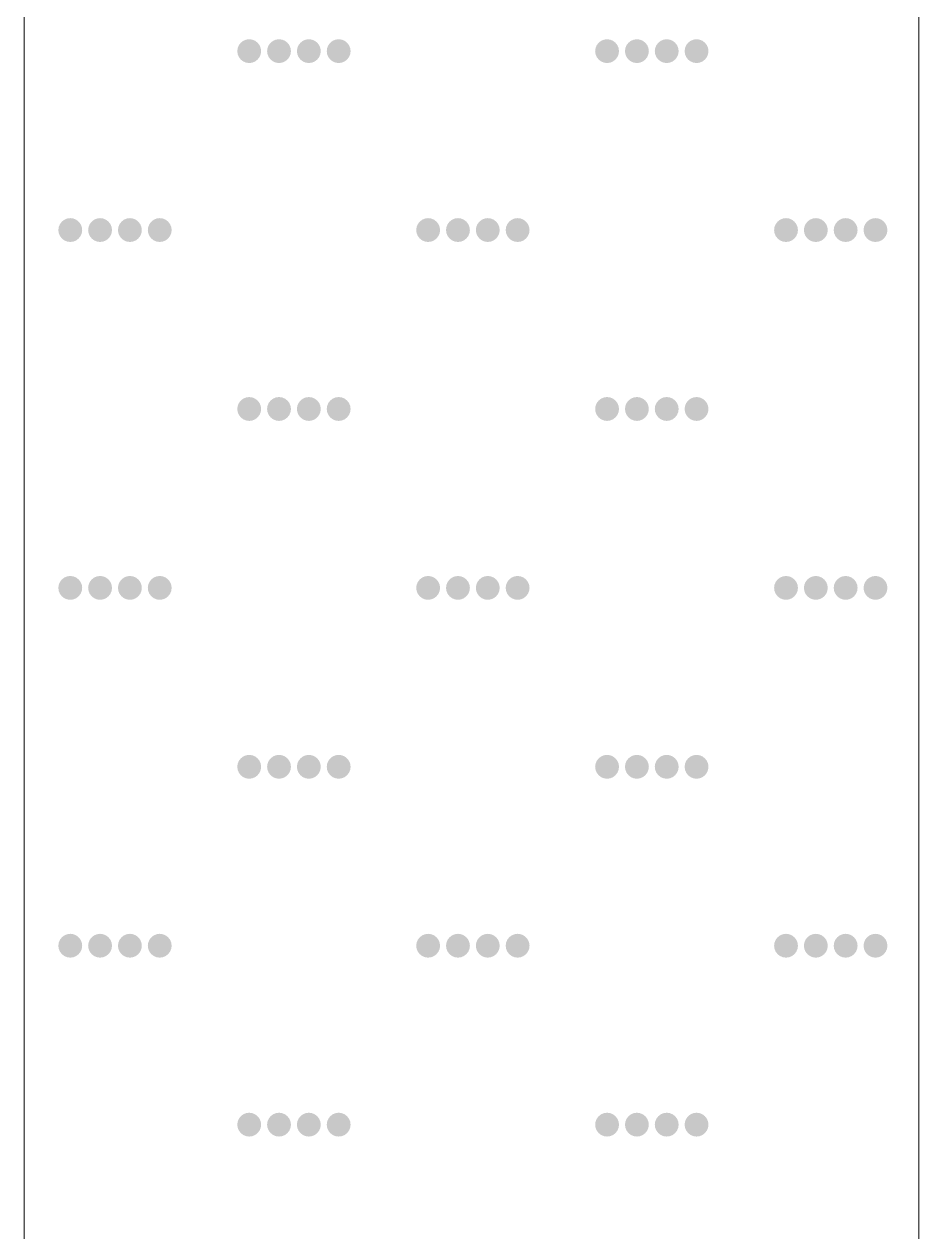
# Model space of a CAD drawing. Header units: inches. Extents: x -27 to 109, y -598 to 26.
# Drawn here: x 18.082 to 20.082, y -360.41 to -357.71 of the extents above; entities that cross this region are included whole.
import ezdxf

# ---------------------------------------------------------------- set-up
doc = ezdxf.new("R2010")
doc.units = ezdxf.units.IN
doc.header["$MEASUREMENT"] = 0
doc.layers.get('0').update_dxf_attribs({"lineweight": 0})

# ---------------------------------------------------------------- blocks, each defined once
blk = doc.blocks.new('lr_block_70')
at = {"true_color": 0x000000}
for points in [[(18.6105, -357.7776), (18.6114, -357.7707), (18.6105, -357.7638), (18.6078, -357.7573), (18.6035, -357.7519), (18.5981, -357.7476), (18.5917, -357.745), (18.5847, -357.744), (18.5778, -357.745), (18.5714, -357.7476), (18.5659, -357.7519), (18.5617, -357.7573), (18.559, -357.7638), (18.5581, -357.7707), (18.559, -357.7776), (18.5617, -357.784), (18.5659, -357.7895), (18.5714, -357.7937), (18.5778, -357.7964), (18.5847, -357.7973), (18.5917, -357.7964), (18.5981, -357.7937), (18.6035, -357.7895), (18.6078, -357.784)], [(18.6771, -357.7776), (18.6781, -357.7707), (18.6771, -357.7638), (18.6745, -357.7573), (18.6702, -357.7519), (18.6647, -357.7476), (18.6583, -357.745), (18.6514, -357.744), (18.6445, -357.745), (18.6381, -357.7476), (18.6326, -357.7519), (18.6283, -357.7573), (18.6257, -357.7638), (18.6247, -357.7707), (18.6257, -357.7776), (18.6283, -357.784), (18.6326, -357.7895), (18.6381, -357.7937), (18.6445, -357.7964), (18.6514, -357.7973), (18.6583, -357.7964), (18.6647, -357.7937), (18.6702, -357.7895), (18.6745, -357.784)], [(18.7438, -357.7776), (18.7447, -357.7707), (18.7438, -357.7638), (18.7411, -357.7573), (18.7369, -357.7519), (18.7314, -357.7476), (18.725, -357.745), (18.7181, -357.744), (18.7111, -357.745), (18.7047, -357.7476), (18.6993, -357.7519), (18.695, -357.7573), (18.6923, -357.7638), (18.6914, -357.7707), (18.6923, -357.7776), (18.695, -357.784), (18.6993, -357.7895), (18.7047, -357.7937), (18.7111, -357.7964), (18.7181, -357.7973), (18.725, -357.7964), (18.7314, -357.7937), (18.7369, -357.7895), (18.7411, -357.784)], [(18.8105, -357.7776), (18.8114, -357.7707), (18.8105, -357.7638), (18.8078, -357.7573), (18.8035, -357.7519), (18.7981, -357.7476), (18.7917, -357.745), (18.7847, -357.744), (18.7778, -357.745), (18.7714, -357.7476), (18.7659, -357.7519), (18.7617, -357.7573), (18.759, -357.7638), (18.7581, -357.7707), (18.759, -357.7776), (18.7617, -357.784), (18.7659, -357.7895), (18.7714, -357.7937), (18.7778, -357.7964), (18.7847, -357.7973), (18.7917, -357.7964), (18.7981, -357.7937), (18.8035, -357.7895), (18.8078, -357.784)], [(19.4105, -357.7776), (19.4114, -357.7707), (19.4105, -357.7638), (19.4078, -357.7573), (19.4035, -357.7519), (19.3981, -357.7476), (19.3917, -357.745), (19.3847, -357.744), (19.3778, -357.745), (19.3714, -357.7476), (19.3659, -357.7519), (19.3617, -357.7573), (19.359, -357.7638), (19.3581, -357.7707), (19.359, -357.7776), (19.3617, -357.784), (19.3659, -357.7895), (19.3714, -357.7937), (19.3778, -357.7964), (19.3847, -357.7973), (19.3917, -357.7964), (19.3981, -357.7937), (19.4035, -357.7895), (19.4078, -357.784)], [(19.4771, -357.7776), (19.4781, -357.7707), (19.4771, -357.7638), (19.4745, -357.7573), (19.4702, -357.7519), (19.4647, -357.7476), (19.4583, -357.745), (19.4514, -357.744), (19.4445, -357.745), (19.4381, -357.7476), (19.4326, -357.7519), (19.4283, -357.7573), (19.4257, -357.7638), (19.4247, -357.7707), (19.4257, -357.7776), (19.4283, -357.784), (19.4326, -357.7895), (19.4381, -357.7937), (19.4445, -357.7964), (19.4514, -357.7973), (19.4583, -357.7964), (19.4647, -357.7937), (19.4702, -357.7895), (19.4745, -357.784)], [(19.5438, -357.7776), (19.5447, -357.7707), (19.5438, -357.7638), (19.5411, -357.7573), (19.5369, -357.7519), (19.5314, -357.7476), (19.525, -357.745), (19.5181, -357.744), (19.5111, -357.745), (19.5047, -357.7476), (19.4993, -357.7519), (19.495, -357.7573), (19.4923, -357.7638), (19.4914, -357.7707), (19.4923, -357.7776), (19.495, -357.784), (19.4993, -357.7895), (19.5047, -357.7937), (19.5111, -357.7964), (19.5181, -357.7973), (19.525, -357.7964), (19.5314, -357.7937), (19.5369, -357.7895), (19.5411, -357.784)], [(19.6105, -357.7776), (19.6114, -357.7707), (19.6105, -357.7638), (19.6078, -357.7573), (19.6035, -357.7519), (19.5981, -357.7476), (19.5917, -357.745), (19.5847, -357.744), (19.5778, -357.745), (19.5714, -357.7476), (19.5659, -357.7519), (19.5617, -357.7573), (19.559, -357.7638), (19.5581, -357.7707), (19.559, -357.7776), (19.5617, -357.784), (19.5659, -357.7895), (19.5714, -357.7937), (19.5778, -357.7964), (19.5847, -357.7973), (19.5917, -357.7964), (19.5981, -357.7937), (19.6035, -357.7895), (19.6078, -357.784)], [(18.2105, -358.1776), (18.2114, -358.1707), (18.2105, -358.1637), (18.2078, -358.1574), (18.2035, -358.1519), (18.1981, -358.1476), (18.1917, -358.1449), (18.1847, -358.144), (18.1778, -358.1449), (18.1714, -358.1476), (18.1659, -358.1519), (18.1617, -358.1574), (18.159, -358.1637), (18.1581, -358.1707), (18.159, -358.1776), (18.1617, -358.184), (18.1659, -358.1895), (18.1714, -358.1938), (18.1778, -358.1964), (18.1847, -358.1973), (18.1917, -358.1964), (18.1981, -358.1938), (18.2035, -358.1895), (18.2078, -358.184)], [(18.2771, -358.1776), (18.2781, -358.1707), (18.2771, -358.1637), (18.2745, -358.1574), (18.2702, -358.1519), (18.2647, -358.1476), (18.2583, -358.1449), (18.2514, -358.144), (18.2445, -358.1449), (18.2381, -358.1476), (18.2326, -358.1519), (18.2283, -358.1574), (18.2257, -358.1637), (18.2247, -358.1707), (18.2257, -358.1776), (18.2283, -358.184), (18.2326, -358.1895), (18.2381, -358.1938), (18.2445, -358.1964), (18.2514, -358.1973), (18.2583, -358.1964), (18.2647, -358.1938), (18.2702, -358.1895), (18.2745, -358.184)], [(18.3438, -358.1776), (18.3447, -358.1707), (18.3438, -358.1637), (18.3411, -358.1574), (18.3369, -358.1519), (18.3314, -358.1476), (18.325, -358.1449), (18.3181, -358.144), (18.3111, -358.1449), (18.3047, -358.1476), (18.2993, -358.1519), (18.295, -358.1574), (18.2923, -358.1637), (18.2914, -358.1707), (18.2923, -358.1776), (18.295, -358.184), (18.2993, -358.1895), (18.3047, -358.1938), (18.3111, -358.1964), (18.3181, -358.1973), (18.325, -358.1964), (18.3314, -358.1938), (18.3369, -358.1895), (18.3411, -358.184)], [(18.4105, -358.1776), (18.4114, -358.1707), (18.4105, -358.1637), (18.4078, -358.1574), (18.4035, -358.1519), (18.3981, -358.1476), (18.3917, -358.1449), (18.3847, -358.144), (18.3778, -358.1449), (18.3714, -358.1476), (18.3659, -358.1519), (18.3617, -358.1574), (18.359, -358.1637), (18.3581, -358.1707), (18.359, -358.1776), (18.3617, -358.184), (18.3659, -358.1895), (18.3714, -358.1938), (18.3778, -358.1964), (18.3847, -358.1973), (18.3917, -358.1964), (18.3981, -358.1938), (18.4035, -358.1895), (18.4078, -358.184)], [(19.0105, -358.1776), (19.0114, -358.1707), (19.0105, -358.1637), (19.0078, -358.1574), (19.0035, -358.1519), (18.9981, -358.1476), (18.9917, -358.1449), (18.9847, -358.144), (18.9778, -358.1449), (18.9714, -358.1476), (18.9659, -358.1519), (18.9617, -358.1574), (18.959, -358.1637), (18.9581, -358.1707), (18.959, -358.1776), (18.9617, -358.184), (18.9659, -358.1895), (18.9714, -358.1938), (18.9778, -358.1964), (18.9847, -358.1973), (18.9917, -358.1964), (18.9981, -358.1938), (19.0035, -358.1895), (19.0078, -358.184)], [(19.0771, -358.1776), (19.0781, -358.1707), (19.0771, -358.1637), (19.0745, -358.1574), (19.0702, -358.1519), (19.0647, -358.1476), (19.0583, -358.1449), (19.0514, -358.144), (19.0445, -358.1449), (19.0381, -358.1476), (19.0326, -358.1519), (19.0283, -358.1574), (19.0257, -358.1637), (19.0247, -358.1707), (19.0257, -358.1776), (19.0283, -358.184), (19.0326, -358.1895), (19.0381, -358.1938), (19.0445, -358.1964), (19.0514, -358.1973), (19.0583, -358.1964), (19.0647, -358.1938), (19.0702, -358.1895), (19.0745, -358.184)], [(19.1438, -358.1776), (19.1447, -358.1707), (19.1438, -358.1637), (19.1411, -358.1574), (19.1369, -358.1519), (19.1314, -358.1476), (19.125, -358.1449), (19.1181, -358.144), (19.1111, -358.1449), (19.1047, -358.1476), (19.0993, -358.1519), (19.095, -358.1574), (19.0923, -358.1637), (19.0914, -358.1707), (19.0923, -358.1776), (19.095, -358.184), (19.0993, -358.1895), (19.1047, -358.1938), (19.1111, -358.1964), (19.1181, -358.1973), (19.125, -358.1964), (19.1314, -358.1938), (19.1369, -358.1895), (19.1411, -358.184)], [(19.2105, -358.1776), (19.2114, -358.1707), (19.2105, -358.1637), (19.2078, -358.1574), (19.2035, -358.1519), (19.1981, -358.1476), (19.1917, -358.1449), (19.1847, -358.144), (19.1778, -358.1449), (19.1714, -358.1476), (19.1659, -358.1519), (19.1617, -358.1574), (19.159, -358.1637), (19.1581, -358.1707), (19.159, -358.1776), (19.1617, -358.184), (19.1659, -358.1895), (19.1714, -358.1938), (19.1778, -358.1964), (19.1847, -358.1973), (19.1917, -358.1964), (19.1981, -358.1938), (19.2035, -358.1895), (19.2078, -358.184)], [(19.8105, -358.1776), (19.8114, -358.1707), (19.8105, -358.1637), (19.8078, -358.1574), (19.8035, -358.1519), (19.7981, -358.1476), (19.7917, -358.1449), (19.7847, -358.144), (19.7778, -358.1449), (19.7714, -358.1476), (19.7659, -358.1519), (19.7617, -358.1574), (19.759, -358.1637), (19.7581, -358.1707), (19.759, -358.1776), (19.7617, -358.184), (19.7659, -358.1895), (19.7714, -358.1938), (19.7778, -358.1964), (19.7847, -358.1973), (19.7917, -358.1964), (19.7981, -358.1938), (19.8035, -358.1895), (19.8078, -358.184)], [(19.8771, -358.1776), (19.8781, -358.1707), (19.8771, -358.1637), (19.8745, -358.1574), (19.8702, -358.1519), (19.8647, -358.1476), (19.8583, -358.1449), (19.8514, -358.144), (19.8445, -358.1449), (19.8381, -358.1476), (19.8326, -358.1519), (19.8283, -358.1574), (19.8257, -358.1637), (19.8247, -358.1707), (19.8257, -358.1776), (19.8283, -358.184), (19.8326, -358.1895), (19.8381, -358.1938), (19.8445, -358.1964), (19.8514, -358.1973), (19.8583, -358.1964), (19.8647, -358.1938), (19.8702, -358.1895), (19.8745, -358.184)], [(19.9438, -358.1776), (19.9447, -358.1707), (19.9438, -358.1637), (19.9411, -358.1574), (19.9369, -358.1519), (19.9314, -358.1476), (19.925, -358.1449), (19.9181, -358.144), (19.9111, -358.1449), (19.9047, -358.1476), (19.8993, -358.1519), (19.895, -358.1574), (19.8923, -358.1637), (19.8914, -358.1707), (19.8923, -358.1776), (19.895, -358.184), (19.8993, -358.1895), (19.9047, -358.1938), (19.9111, -358.1964), (19.9181, -358.1973), (19.925, -358.1964), (19.9314, -358.1938), (19.9369, -358.1895), (19.9411, -358.184)], [(20.0105, -358.1776), (20.0114, -358.1707), (20.0105, -358.1637), (20.0078, -358.1574), (20.0035, -358.1519), (19.9981, -358.1476), (19.9917, -358.1449), (19.9847, -358.144), (19.9778, -358.1449), (19.9714, -358.1476), (19.9659, -358.1519), (19.9617, -358.1574), (19.959, -358.1637), (19.9581, -358.1707), (19.959, -358.1776), (19.9617, -358.184), (19.9659, -358.1895), (19.9714, -358.1938), (19.9778, -358.1964), (19.9847, -358.1973), (19.9917, -358.1964), (19.9981, -358.1938), (20.0035, -358.1895), (20.0078, -358.184)], [(18.6105, -358.5776), (18.6114, -358.5707), (18.6105, -358.5638), (18.6078, -358.5573), (18.6035, -358.5519), (18.5981, -358.5476), (18.5917, -358.5449), (18.5847, -358.544), (18.5778, -358.5449), (18.5714, -358.5476), (18.5659, -358.5519), (18.5617, -358.5573), (18.559, -358.5638), (18.5581, -358.5707), (18.559, -358.5776), (18.5617, -358.584), (18.5659, -358.5895), (18.5714, -358.5938), (18.5778, -358.5964), (18.5847, -358.5974), (18.5917, -358.5964), (18.5981, -358.5938), (18.6035, -358.5895), (18.6078, -358.584)], [(18.6771, -358.5776), (18.6781, -358.5707), (18.6771, -358.5638), (18.6745, -358.5573), (18.6702, -358.5519), (18.6647, -358.5476), (18.6583, -358.5449), (18.6514, -358.544), (18.6445, -358.5449), (18.6381, -358.5476), (18.6326, -358.5519), (18.6283, -358.5573), (18.6257, -358.5638), (18.6247, -358.5707), (18.6257, -358.5776), (18.6283, -358.584), (18.6326, -358.5895), (18.6381, -358.5938), (18.6445, -358.5964), (18.6514, -358.5974), (18.6583, -358.5964), (18.6647, -358.5938), (18.6702, -358.5895), (18.6745, -358.584)], [(18.7438, -358.5776), (18.7447, -358.5707), (18.7438, -358.5638), (18.7411, -358.5573), (18.7369, -358.5519), (18.7314, -358.5476), (18.725, -358.5449), (18.7181, -358.544), (18.7111, -358.5449), (18.7047, -358.5476), (18.6993, -358.5519), (18.695, -358.5573), (18.6923, -358.5638), (18.6914, -358.5707), (18.6923, -358.5776), (18.695, -358.584), (18.6993, -358.5895), (18.7047, -358.5938), (18.7111, -358.5964), (18.7181, -358.5974), (18.725, -358.5964), (18.7314, -358.5938), (18.7369, -358.5895), (18.7411, -358.584)], [(18.8105, -358.5776), (18.8114, -358.5707), (18.8105, -358.5638), (18.8078, -358.5573), (18.8035, -358.5519), (18.7981, -358.5476), (18.7917, -358.5449), (18.7847, -358.544), (18.7778, -358.5449), (18.7714, -358.5476), (18.7659, -358.5519), (18.7617, -358.5573), (18.759, -358.5638), (18.7581, -358.5707), (18.759, -358.5776), (18.7617, -358.584), (18.7659, -358.5895), (18.7714, -358.5938), (18.7778, -358.5964), (18.7847, -358.5974), (18.7917, -358.5964), (18.7981, -358.5938), (18.8035, -358.5895), (18.8078, -358.584)], [(19.4105, -358.5776), (19.4114, -358.5707), (19.4105, -358.5638), (19.4078, -358.5573), (19.4035, -358.5519), (19.3981, -358.5476), (19.3917, -358.5449), (19.3847, -358.544), (19.3778, -358.5449), (19.3714, -358.5476), (19.3659, -358.5519), (19.3617, -358.5573), (19.359, -358.5638), (19.3581, -358.5707), (19.359, -358.5776), (19.3617, -358.584), (19.3659, -358.5895), (19.3714, -358.5938), (19.3778, -358.5964), (19.3847, -358.5974), (19.3917, -358.5964), (19.3981, -358.5938), (19.4035, -358.5895), (19.4078, -358.584)], [(19.4771, -358.5776), (19.4781, -358.5707), (19.4771, -358.5638), (19.4745, -358.5573), (19.4702, -358.5519), (19.4647, -358.5476), (19.4583, -358.5449), (19.4514, -358.544), (19.4445, -358.5449), (19.4381, -358.5476), (19.4326, -358.5519), (19.4283, -358.5573), (19.4257, -358.5638), (19.4247, -358.5707), (19.4257, -358.5776), (19.4283, -358.584), (19.4326, -358.5895), (19.4381, -358.5938), (19.4445, -358.5964), (19.4514, -358.5974), (19.4583, -358.5964), (19.4647, -358.5938), (19.4702, -358.5895), (19.4745, -358.584)], [(19.5438, -358.5776), (19.5447, -358.5707), (19.5438, -358.5638), (19.5411, -358.5573), (19.5369, -358.5519), (19.5314, -358.5476), (19.525, -358.5449), (19.5181, -358.544), (19.5111, -358.5449), (19.5047, -358.5476), (19.4993, -358.5519), (19.495, -358.5573), (19.4923, -358.5638), (19.4914, -358.5707), (19.4923, -358.5776), (19.495, -358.584), (19.4993, -358.5895), (19.5047, -358.5938), (19.5111, -358.5964), (19.5181, -358.5974), (19.525, -358.5964), (19.5314, -358.5938), (19.5369, -358.5895), (19.5411, -358.584)], [(19.6105, -358.5776), (19.6114, -358.5707), (19.6105, -358.5638), (19.6078, -358.5573), (19.6035, -358.5519), (19.5981, -358.5476), (19.5917, -358.5449), (19.5847, -358.544), (19.5778, -358.5449), (19.5714, -358.5476), (19.5659, -358.5519), (19.5617, -358.5573), (19.559, -358.5638), (19.5581, -358.5707), (19.559, -358.5776), (19.5617, -358.584), (19.5659, -358.5895), (19.5714, -358.5938), (19.5778, -358.5964), (19.5847, -358.5974), (19.5917, -358.5964), (19.5981, -358.5938), (19.6035, -358.5895), (19.6078, -358.584)], [(18.2105, -358.9776), (18.2114, -358.9707), (18.2105, -358.9638), (18.2078, -358.9574), (18.2035, -358.9519), (18.1981, -358.9476), (18.1917, -358.945), (18.1847, -358.944), (18.1778, -358.945), (18.1714, -358.9476), (18.1659, -358.9519), (18.1617, -358.9574), (18.159, -358.9638), (18.1581, -358.9707), (18.159, -358.9776), (18.1617, -358.984), (18.1659, -358.9895), (18.1714, -358.9937), (18.1778, -358.9964), (18.1847, -358.9973), (18.1917, -358.9964), (18.1981, -358.9937), (18.2035, -358.9895), (18.2078, -358.984)], [(18.2771, -358.9776), (18.2781, -358.9707), (18.2771, -358.9638), (18.2745, -358.9574), (18.2702, -358.9519), (18.2647, -358.9476), (18.2583, -358.945), (18.2514, -358.944), (18.2445, -358.945), (18.2381, -358.9476), (18.2326, -358.9519), (18.2283, -358.9574), (18.2257, -358.9638), (18.2247, -358.9707), (18.2257, -358.9776), (18.2283, -358.984), (18.2326, -358.9895), (18.2381, -358.9937), (18.2445, -358.9964), (18.2514, -358.9973), (18.2583, -358.9964), (18.2647, -358.9937), (18.2702, -358.9895), (18.2745, -358.984)], [(18.3438, -358.9776), (18.3447, -358.9707), (18.3438, -358.9638), (18.3411, -358.9574), (18.3369, -358.9519), (18.3314, -358.9476), (18.325, -358.945), (18.3181, -358.944), (18.3111, -358.945), (18.3047, -358.9476), (18.2993, -358.9519), (18.295, -358.9574), (18.2923, -358.9638), (18.2914, -358.9707), (18.2923, -358.9776), (18.295, -358.984), (18.2993, -358.9895), (18.3047, -358.9937), (18.3111, -358.9964), (18.3181, -358.9973), (18.325, -358.9964), (18.3314, -358.9937), (18.3369, -358.9895), (18.3411, -358.984)], [(18.4105, -358.9776), (18.4114, -358.9707), (18.4105, -358.9638), (18.4078, -358.9574), (18.4035, -358.9519), (18.3981, -358.9476), (18.3917, -358.945), (18.3847, -358.944), (18.3778, -358.945), (18.3714, -358.9476), (18.3659, -358.9519), (18.3617, -358.9574), (18.359, -358.9638), (18.3581, -358.9707), (18.359, -358.9776), (18.3617, -358.984), (18.3659, -358.9895), (18.3714, -358.9937), (18.3778, -358.9964), (18.3847, -358.9973), (18.3917, -358.9964), (18.3981, -358.9937), (18.4035, -358.9895), (18.4078, -358.984)], [(19.0105, -358.9776), (19.0114, -358.9707), (19.0105, -358.9638), (19.0078, -358.9574), (19.0035, -358.9519), (18.9981, -358.9476), (18.9917, -358.945), (18.9847, -358.944), (18.9778, -358.945), (18.9714, -358.9476), (18.9659, -358.9519), (18.9617, -358.9574), (18.959, -358.9638), (18.9581, -358.9707), (18.959, -358.9776), (18.9617, -358.984), (18.9659, -358.9895), (18.9714, -358.9937), (18.9778, -358.9964), (18.9847, -358.9973), (18.9917, -358.9964), (18.9981, -358.9937), (19.0035, -358.9895), (19.0078, -358.984)], [(19.0771, -358.9776), (19.0781, -358.9707), (19.0771, -358.9638), (19.0745, -358.9574), (19.0702, -358.9519), (19.0647, -358.9476), (19.0583, -358.945), (19.0514, -358.944), (19.0445, -358.945), (19.0381, -358.9476), (19.0326, -358.9519), (19.0283, -358.9574), (19.0257, -358.9638), (19.0247, -358.9707), (19.0257, -358.9776), (19.0283, -358.984), (19.0326, -358.9895), (19.0381, -358.9937), (19.0445, -358.9964), (19.0514, -358.9973), (19.0583, -358.9964), (19.0647, -358.9937), (19.0702, -358.9895), (19.0745, -358.984)], [(19.1438, -358.9776), (19.1447, -358.9707), (19.1438, -358.9638), (19.1411, -358.9574), (19.1369, -358.9519), (19.1314, -358.9476), (19.125, -358.945), (19.1181, -358.944), (19.1111, -358.945), (19.1047, -358.9476), (19.0993, -358.9519), (19.095, -358.9574), (19.0923, -358.9638), (19.0914, -358.9707), (19.0923, -358.9776), (19.095, -358.984), (19.0993, -358.9895), (19.1047, -358.9937), (19.1111, -358.9964), (19.1181, -358.9973), (19.125, -358.9964), (19.1314, -358.9937), (19.1369, -358.9895), (19.1411, -358.984)], [(19.2105, -358.9776), (19.2114, -358.9707), (19.2105, -358.9638), (19.2078, -358.9574), (19.2035, -358.9519), (19.1981, -358.9476), (19.1917, -358.945), (19.1847, -358.944), (19.1778, -358.945), (19.1714, -358.9476), (19.1659, -358.9519), (19.1617, -358.9574), (19.159, -358.9638), (19.1581, -358.9707), (19.159, -358.9776), (19.1617, -358.984), (19.1659, -358.9895), (19.1714, -358.9937), (19.1778, -358.9964), (19.1847, -358.9973), (19.1917, -358.9964), (19.1981, -358.9937), (19.2035, -358.9895), (19.2078, -358.984)], [(19.8105, -358.9776), (19.8114, -358.9707), (19.8105, -358.9638), (19.8078, -358.9574), (19.8035, -358.9519), (19.7981, -358.9476), (19.7917, -358.945), (19.7847, -358.944), (19.7778, -358.945), (19.7714, -358.9476), (19.7659, -358.9519), (19.7617, -358.9574), (19.759, -358.9638), (19.7581, -358.9707), (19.759, -358.9776), (19.7617, -358.984), (19.7659, -358.9895), (19.7714, -358.9937), (19.7778, -358.9964), (19.7847, -358.9973), (19.7917, -358.9964), (19.7981, -358.9937), (19.8035, -358.9895), (19.8078, -358.984)], [(19.8771, -358.9776), (19.8781, -358.9707), (19.8771, -358.9638), (19.8745, -358.9574), (19.8702, -358.9519), (19.8647, -358.9476), (19.8583, -358.945), (19.8514, -358.944), (19.8445, -358.945), (19.8381, -358.9476), (19.8326, -358.9519), (19.8283, -358.9574), (19.8257, -358.9638), (19.8247, -358.9707), (19.8257, -358.9776), (19.8283, -358.984), (19.8326, -358.9895), (19.8381, -358.9937), (19.8445, -358.9964), (19.8514, -358.9973), (19.8583, -358.9964), (19.8647, -358.9937), (19.8702, -358.9895), (19.8745, -358.984)], [(19.9438, -358.9776), (19.9447, -358.9707), (19.9438, -358.9638), (19.9411, -358.9574), (19.9369, -358.9519), (19.9314, -358.9476), (19.925, -358.945), (19.9181, -358.944), (19.9111, -358.945), (19.9047, -358.9476), (19.8993, -358.9519), (19.895, -358.9574), (19.8923, -358.9638), (19.8914, -358.9707), (19.8923, -358.9776), (19.895, -358.984), (19.8993, -358.9895), (19.9047, -358.9937), (19.9111, -358.9964), (19.9181, -358.9973), (19.925, -358.9964), (19.9314, -358.9937), (19.9369, -358.9895), (19.9411, -358.984)], [(20.0105, -358.9776), (20.0114, -358.9707), (20.0105, -358.9638), (20.0078, -358.9574), (20.0035, -358.9519), (19.9981, -358.9476), (19.9917, -358.945), (19.9847, -358.944), (19.9778, -358.945), (19.9714, -358.9476), (19.9659, -358.9519), (19.9617, -358.9574), (19.959, -358.9638), (19.9581, -358.9707), (19.959, -358.9776), (19.9617, -358.984), (19.9659, -358.9895), (19.9714, -358.9937), (19.9778, -358.9964), (19.9847, -358.9973), (19.9917, -358.9964), (19.9981, -358.9937), (20.0035, -358.9895), (20.0078, -358.984)], [(18.6105, -359.3776), (18.6114, -359.3707), (18.6105, -359.3637), (18.6078, -359.3573), (18.6035, -359.3519), (18.5981, -359.3476), (18.5917, -359.3449), (18.5847, -359.344), (18.5778, -359.3449), (18.5714, -359.3476), (18.5659, -359.3519), (18.5617, -359.3573), (18.559, -359.3637), (18.5581, -359.3707), (18.559, -359.3776), (18.5617, -359.384), (18.5659, -359.3895), (18.5714, -359.3938), (18.5778, -359.3964), (18.5847, -359.3974), (18.5917, -359.3964), (18.5981, -359.3938), (18.6035, -359.3895), (18.6078, -359.384)], [(18.6771, -359.3776), (18.6781, -359.3707), (18.6771, -359.3637), (18.6745, -359.3573), (18.6702, -359.3519), (18.6647, -359.3476), (18.6583, -359.3449), (18.6514, -359.344), (18.6445, -359.3449), (18.6381, -359.3476), (18.6326, -359.3519), (18.6283, -359.3573), (18.6257, -359.3637), (18.6247, -359.3707), (18.6257, -359.3776), (18.6283, -359.384), (18.6326, -359.3895), (18.6381, -359.3938), (18.6445, -359.3964), (18.6514, -359.3974), (18.6583, -359.3964), (18.6647, -359.3938), (18.6702, -359.3895), (18.6745, -359.384)], [(18.7438, -359.3776), (18.7447, -359.3707), (18.7438, -359.3637), (18.7411, -359.3573), (18.7369, -359.3519), (18.7314, -359.3476), (18.725, -359.3449), (18.7181, -359.344), (18.7111, -359.3449), (18.7047, -359.3476), (18.6993, -359.3519), (18.695, -359.3573), (18.6923, -359.3637), (18.6914, -359.3707), (18.6923, -359.3776), (18.695, -359.384), (18.6993, -359.3895), (18.7047, -359.3938), (18.7111, -359.3964), (18.7181, -359.3974), (18.725, -359.3964), (18.7314, -359.3938), (18.7369, -359.3895), (18.7411, -359.384)], [(18.8105, -359.3776), (18.8114, -359.3707), (18.8105, -359.3637), (18.8078, -359.3573), (18.8035, -359.3519), (18.7981, -359.3476), (18.7917, -359.3449), (18.7847, -359.344), (18.7778, -359.3449), (18.7714, -359.3476), (18.7659, -359.3519), (18.7617, -359.3573), (18.759, -359.3637), (18.7581, -359.3707), (18.759, -359.3776), (18.7617, -359.384), (18.7659, -359.3895), (18.7714, -359.3938), (18.7778, -359.3964), (18.7847, -359.3974), (18.7917, -359.3964), (18.7981, -359.3938), (18.8035, -359.3895), (18.8078, -359.384)], [(19.4105, -359.3776), (19.4114, -359.3707), (19.4105, -359.3637), (19.4078, -359.3573), (19.4035, -359.3519), (19.3981, -359.3476), (19.3917, -359.3449), (19.3847, -359.344), (19.3778, -359.3449), (19.3714, -359.3476), (19.3659, -359.3519), (19.3617, -359.3573), (19.359, -359.3637), (19.3581, -359.3707), (19.359, -359.3776), (19.3617, -359.384), (19.3659, -359.3895), (19.3714, -359.3938), (19.3778, -359.3964), (19.3847, -359.3974), (19.3917, -359.3964), (19.3981, -359.3938), (19.4035, -359.3895), (19.4078, -359.384)], [(19.4771, -359.3776), (19.4781, -359.3707), (19.4771, -359.3637), (19.4745, -359.3573), (19.4702, -359.3519), (19.4647, -359.3476), (19.4583, -359.3449), (19.4514, -359.344), (19.4445, -359.3449), (19.4381, -359.3476), (19.4326, -359.3519), (19.4283, -359.3573), (19.4257, -359.3637), (19.4247, -359.3707), (19.4257, -359.3776), (19.4283, -359.384), (19.4326, -359.3895), (19.4381, -359.3938), (19.4445, -359.3964), (19.4514, -359.3974), (19.4583, -359.3964), (19.4647, -359.3938), (19.4702, -359.3895), (19.4745, -359.384)], [(19.5438, -359.3776), (19.5447, -359.3707), (19.5438, -359.3637), (19.5411, -359.3573), (19.5369, -359.3519), (19.5314, -359.3476), (19.525, -359.3449), (19.5181, -359.344), (19.5111, -359.3449), (19.5047, -359.3476), (19.4993, -359.3519), (19.495, -359.3573), (19.4923, -359.3637), (19.4914, -359.3707), (19.4923, -359.3776), (19.495, -359.384), (19.4993, -359.3895), (19.5047, -359.3938), (19.5111, -359.3964), (19.5181, -359.3974), (19.525, -359.3964), (19.5314, -359.3938), (19.5369, -359.3895), (19.5411, -359.384)], [(19.6105, -359.3776), (19.6114, -359.3707), (19.6105, -359.3637), (19.6078, -359.3573), (19.6035, -359.3519), (19.5981, -359.3476), (19.5917, -359.3449), (19.5847, -359.344), (19.5778, -359.3449), (19.5714, -359.3476), (19.5659, -359.3519), (19.5617, -359.3573), (19.559, -359.3637), (19.5581, -359.3707), (19.559, -359.3776), (19.5617, -359.384), (19.5659, -359.3895), (19.5714, -359.3938), (19.5778, -359.3964), (19.5847, -359.3974), (19.5917, -359.3964), (19.5981, -359.3938), (19.6035, -359.3895), (19.6078, -359.384)], [(18.2105, -359.7776), (18.2114, -359.7707), (18.2105, -359.7638), (18.2078, -359.7573), (18.2035, -359.7519), (18.1981, -359.7476), (18.1917, -359.745), (18.1847, -359.744), (18.1778, -359.745), (18.1714, -359.7476), (18.1659, -359.7519), (18.1617, -359.7573), (18.159, -359.7638), (18.1581, -359.7707), (18.159, -359.7776), (18.1617, -359.784), (18.1659, -359.7895), (18.1714, -359.7937), (18.1778, -359.7964), (18.1847, -359.7973), (18.1917, -359.7964), (18.1981, -359.7937), (18.2035, -359.7895), (18.2078, -359.784)], [(18.2771, -359.7776), (18.2781, -359.7707), (18.2771, -359.7638), (18.2745, -359.7573), (18.2702, -359.7519), (18.2647, -359.7476), (18.2583, -359.745), (18.2514, -359.744), (18.2445, -359.745), (18.2381, -359.7476), (18.2326, -359.7519), (18.2283, -359.7573), (18.2257, -359.7638), (18.2247, -359.7707), (18.2257, -359.7776), (18.2283, -359.784), (18.2326, -359.7895), (18.2381, -359.7937), (18.2445, -359.7964), (18.2514, -359.7973), (18.2583, -359.7964), (18.2647, -359.7937), (18.2702, -359.7895), (18.2745, -359.784)], [(18.3438, -359.7776), (18.3447, -359.7707), (18.3438, -359.7638), (18.3411, -359.7573), (18.3369, -359.7519), (18.3314, -359.7476), (18.325, -359.745), (18.3181, -359.744), (18.3111, -359.745), (18.3047, -359.7476), (18.2993, -359.7519), (18.295, -359.7573), (18.2923, -359.7638), (18.2914, -359.7707), (18.2923, -359.7776), (18.295, -359.784), (18.2993, -359.7895), (18.3047, -359.7937), (18.3111, -359.7964), (18.3181, -359.7973), (18.325, -359.7964), (18.3314, -359.7937), (18.3369, -359.7895), (18.3411, -359.784)], [(18.4105, -359.7776), (18.4114, -359.7707), (18.4105, -359.7638), (18.4078, -359.7573), (18.4035, -359.7519), (18.3981, -359.7476), (18.3917, -359.745), (18.3847, -359.744), (18.3778, -359.745), (18.3714, -359.7476), (18.3659, -359.7519), (18.3617, -359.7573), (18.359, -359.7638), (18.3581, -359.7707), (18.359, -359.7776), (18.3617, -359.784), (18.3659, -359.7895), (18.3714, -359.7937), (18.3778, -359.7964), (18.3847, -359.7973), (18.3917, -359.7964), (18.3981, -359.7937), (18.4035, -359.7895), (18.4078, -359.784)], [(19.0105, -359.7776), (19.0114, -359.7707), (19.0105, -359.7638), (19.0078, -359.7573), (19.0035, -359.7519), (18.9981, -359.7476), (18.9917, -359.745), (18.9847, -359.744), (18.9778, -359.745), (18.9714, -359.7476), (18.9659, -359.7519), (18.9617, -359.7573), (18.959, -359.7638), (18.9581, -359.7707), (18.959, -359.7776), (18.9617, -359.784), (18.9659, -359.7895), (18.9714, -359.7937), (18.9778, -359.7964), (18.9847, -359.7973), (18.9917, -359.7964), (18.9981, -359.7937), (19.0035, -359.7895), (19.0078, -359.784)], [(19.0771, -359.7776), (19.0781, -359.7707), (19.0771, -359.7638), (19.0745, -359.7573), (19.0702, -359.7519), (19.0647, -359.7476), (19.0583, -359.745), (19.0514, -359.744), (19.0445, -359.745), (19.0381, -359.7476), (19.0326, -359.7519), (19.0283, -359.7573), (19.0257, -359.7638), (19.0247, -359.7707), (19.0257, -359.7776), (19.0283, -359.784), (19.0326, -359.7895), (19.0381, -359.7937), (19.0445, -359.7964), (19.0514, -359.7973), (19.0583, -359.7964), (19.0647, -359.7937), (19.0702, -359.7895), (19.0745, -359.784)], [(19.1438, -359.7776), (19.1447, -359.7707), (19.1438, -359.7638), (19.1411, -359.7573), (19.1369, -359.7519), (19.1314, -359.7476), (19.125, -359.745), (19.1181, -359.744), (19.1111, -359.745), (19.1047, -359.7476), (19.0993, -359.7519), (19.095, -359.7573), (19.0923, -359.7638), (19.0914, -359.7707), (19.0923, -359.7776), (19.095, -359.784), (19.0993, -359.7895), (19.1047, -359.7937), (19.1111, -359.7964), (19.1181, -359.7973), (19.125, -359.7964), (19.1314, -359.7937), (19.1369, -359.7895), (19.1411, -359.784)], [(19.2105, -359.7776), (19.2114, -359.7707), (19.2105, -359.7638), (19.2078, -359.7573), (19.2035, -359.7519), (19.1981, -359.7476), (19.1917, -359.745), (19.1847, -359.744), (19.1778, -359.745), (19.1714, -359.7476), (19.1659, -359.7519), (19.1617, -359.7573), (19.159, -359.7638), (19.1581, -359.7707), (19.159, -359.7776), (19.1617, -359.784), (19.1659, -359.7895), (19.1714, -359.7937), (19.1778, -359.7964), (19.1847, -359.7973), (19.1917, -359.7964), (19.1981, -359.7937), (19.2035, -359.7895), (19.2078, -359.784)], [(19.8105, -359.7776), (19.8114, -359.7707), (19.8105, -359.7638), (19.8078, -359.7573), (19.8035, -359.7519), (19.7981, -359.7476), (19.7917, -359.745), (19.7847, -359.744), (19.7778, -359.745), (19.7714, -359.7476), (19.7659, -359.7519), (19.7617, -359.7573), (19.759, -359.7638), (19.7581, -359.7707), (19.759, -359.7776), (19.7617, -359.784), (19.7659, -359.7895), (19.7714, -359.7937), (19.7778, -359.7964), (19.7847, -359.7973), (19.7917, -359.7964), (19.7981, -359.7937), (19.8035, -359.7895), (19.8078, -359.784)], [(19.8771, -359.7776), (19.8781, -359.7707), (19.8771, -359.7638), (19.8745, -359.7573), (19.8702, -359.7519), (19.8647, -359.7476), (19.8583, -359.745), (19.8514, -359.744), (19.8445, -359.745), (19.8381, -359.7476), (19.8326, -359.7519), (19.8283, -359.7573), (19.8257, -359.7638), (19.8247, -359.7707), (19.8257, -359.7776), (19.8283, -359.784), (19.8326, -359.7895), (19.8381, -359.7937), (19.8445, -359.7964), (19.8514, -359.7973), (19.8583, -359.7964), (19.8647, -359.7937), (19.8702, -359.7895), (19.8745, -359.784)], [(19.9438, -359.7776), (19.9447, -359.7707), (19.9438, -359.7638), (19.9411, -359.7573), (19.9369, -359.7519), (19.9314, -359.7476), (19.925, -359.745), (19.9181, -359.744), (19.9111, -359.745), (19.9047, -359.7476), (19.8993, -359.7519), (19.895, -359.7573), (19.8923, -359.7638), (19.8914, -359.7707), (19.8923, -359.7776), (19.895, -359.784), (19.8993, -359.7895), (19.9047, -359.7937), (19.9111, -359.7964), (19.9181, -359.7973), (19.925, -359.7964), (19.9314, -359.7937), (19.9369, -359.7895), (19.9411, -359.784)], [(20.0105, -359.7776), (20.0114, -359.7707), (20.0105, -359.7638), (20.0078, -359.7573), (20.0035, -359.7519), (19.9981, -359.7476), (19.9917, -359.745), (19.9847, -359.744), (19.9778, -359.745), (19.9714, -359.7476), (19.9659, -359.7519), (19.9617, -359.7573), (19.959, -359.7638), (19.9581, -359.7707), (19.959, -359.7776), (19.9617, -359.784), (19.9659, -359.7895), (19.9714, -359.7937), (19.9778, -359.7964), (19.9847, -359.7973), (19.9917, -359.7964), (19.9981, -359.7937), (20.0035, -359.7895), (20.0078, -359.784)], [(18.6105, -360.1776), (18.6114, -360.1707), (18.6105, -360.1638), (18.6078, -360.1574), (18.6035, -360.1519), (18.5981, -360.1476), (18.5917, -360.145), (18.5847, -360.144), (18.5778, -360.145), (18.5714, -360.1476), (18.5659, -360.1519), (18.5617, -360.1574), (18.559, -360.1638), (18.5581, -360.1707), (18.559, -360.1776), (18.5617, -360.184), (18.5659, -360.1895), (18.5714, -360.1938), (18.5778, -360.1964), (18.5847, -360.1973), (18.5917, -360.1964), (18.5981, -360.1938), (18.6035, -360.1895), (18.6078, -360.184)], [(18.6771, -360.1776), (18.6781, -360.1707), (18.6771, -360.1638), (18.6745, -360.1574), (18.6702, -360.1519), (18.6647, -360.1476), (18.6583, -360.145), (18.6514, -360.144), (18.6445, -360.145), (18.6381, -360.1476), (18.6326, -360.1519), (18.6283, -360.1574), (18.6257, -360.1638), (18.6247, -360.1707), (18.6257, -360.1776), (18.6283, -360.184), (18.6326, -360.1895), (18.6381, -360.1938), (18.6445, -360.1964), (18.6514, -360.1973), (18.6583, -360.1964), (18.6647, -360.1938), (18.6702, -360.1895), (18.6745, -360.184)], [(18.7438, -360.1776), (18.7447, -360.1707), (18.7438, -360.1638), (18.7411, -360.1574), (18.7369, -360.1519), (18.7314, -360.1476), (18.725, -360.145), (18.7181, -360.144), (18.7111, -360.145), (18.7047, -360.1476), (18.6993, -360.1519), (18.695, -360.1574), (18.6923, -360.1638), (18.6914, -360.1707), (18.6923, -360.1776), (18.695, -360.184), (18.6993, -360.1895), (18.7047, -360.1938), (18.7111, -360.1964), (18.7181, -360.1973), (18.725, -360.1964), (18.7314, -360.1938), (18.7369, -360.1895), (18.7411, -360.184)], [(18.8105, -360.1776), (18.8114, -360.1707), (18.8105, -360.1638), (18.8078, -360.1574), (18.8035, -360.1519), (18.7981, -360.1476), (18.7917, -360.145), (18.7847, -360.144), (18.7778, -360.145), (18.7714, -360.1476), (18.7659, -360.1519), (18.7617, -360.1574), (18.759, -360.1638), (18.7581, -360.1707), (18.759, -360.1776), (18.7617, -360.184), (18.7659, -360.1895), (18.7714, -360.1938), (18.7778, -360.1964), (18.7847, -360.1973), (18.7917, -360.1964), (18.7981, -360.1938), (18.8035, -360.1895), (18.8078, -360.184)], [(19.4105, -360.1776), (19.4114, -360.1707), (19.4105, -360.1638), (19.4078, -360.1574), (19.4035, -360.1519), (19.3981, -360.1476), (19.3917, -360.145), (19.3847, -360.144), (19.3778, -360.145), (19.3714, -360.1476), (19.3659, -360.1519), (19.3617, -360.1574), (19.359, -360.1638), (19.3581, -360.1707), (19.359, -360.1776), (19.3617, -360.184), (19.3659, -360.1895), (19.3714, -360.1938), (19.3778, -360.1964), (19.3847, -360.1973), (19.3917, -360.1964), (19.3981, -360.1938), (19.4035, -360.1895), (19.4078, -360.184)], [(19.4771, -360.1776), (19.4781, -360.1707), (19.4771, -360.1638), (19.4745, -360.1574), (19.4702, -360.1519), (19.4647, -360.1476), (19.4583, -360.145), (19.4514, -360.144), (19.4445, -360.145), (19.4381, -360.1476), (19.4326, -360.1519), (19.4283, -360.1574), (19.4257, -360.1638), (19.4247, -360.1707), (19.4257, -360.1776), (19.4283, -360.184), (19.4326, -360.1895), (19.4381, -360.1938), (19.4445, -360.1964), (19.4514, -360.1973), (19.4583, -360.1964), (19.4647, -360.1938), (19.4702, -360.1895), (19.4745, -360.184)], [(19.5438, -360.1776), (19.5447, -360.1707), (19.5438, -360.1638), (19.5411, -360.1574), (19.5369, -360.1519), (19.5314, -360.1476), (19.525, -360.145), (19.5181, -360.144), (19.5111, -360.145), (19.5047, -360.1476), (19.4993, -360.1519), (19.495, -360.1574), (19.4923, -360.1638), (19.4914, -360.1707), (19.4923, -360.1776), (19.495, -360.184), (19.4993, -360.1895), (19.5047, -360.1938), (19.5111, -360.1964), (19.5181, -360.1973), (19.525, -360.1964), (19.5314, -360.1938), (19.5369, -360.1895), (19.5411, -360.184)], [(19.6105, -360.1776), (19.6114, -360.1707), (19.6105, -360.1638), (19.6078, -360.1574), (19.6035, -360.1519), (19.5981, -360.1476), (19.5917, -360.145), (19.5847, -360.144), (19.5778, -360.145), (19.5714, -360.1476), (19.5659, -360.1519), (19.5617, -360.1574), (19.559, -360.1638), (19.5581, -360.1707), (19.559, -360.1776), (19.5617, -360.184), (19.5659, -360.1895), (19.5714, -360.1938), (19.5778, -360.1964), (19.5847, -360.1973), (19.5917, -360.1964), (19.5981, -360.1938), (19.6035, -360.1895), (19.6078, -360.184)]]:
    blk.add_hatch(color=18, dxfattribs=at).paths.add_polyline_path(points, flags=17)

msp = doc.modelspace()

# ---------------------------------------------------------------- linework, layer by layer
at = {"linetype": 'Continuous', "lineweight": 15}
for p, q in [((18.0817, -355.0738), (18.0817, -360.4737)), ((20.0817, -355.0738), (20.0817, -360.4737))]:
    msp.add_line(p, q, dxfattribs=at)

# ---------------------------------------------------------------- block references
at = {"color": 7}
msp.add_blockref('lr_block_70', (0, 0), dxfattribs=at)

doc.saveas('drawing.dxf')
